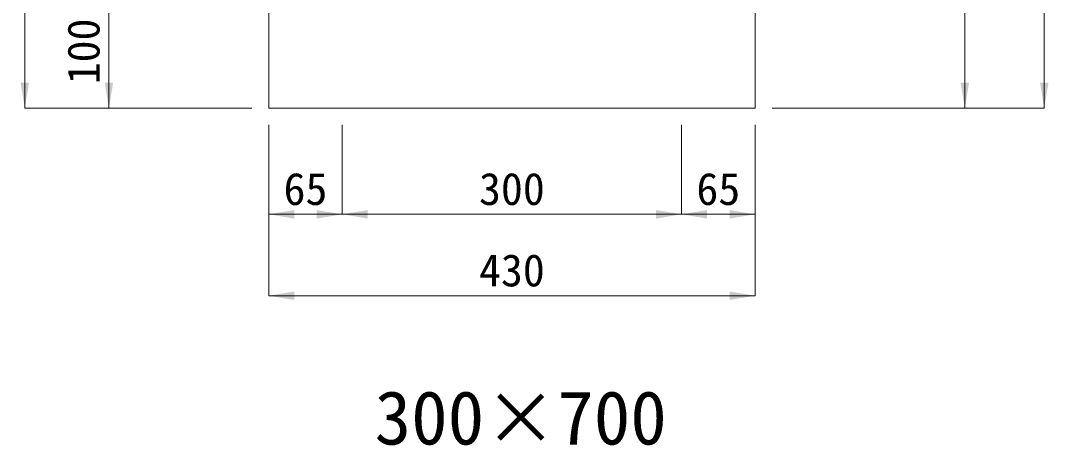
# Model space of a CAD drawing. Units: millimetres at full size, sheet at 1:40. Extents: x 69750 to 116230, y -28801 to 513.
# Drawn here: x 79155 to 80064, y -20435 to -20060 of the extents above; entities that cross this region are included whole.
import ezdxf
from ezdxf.enums import TextEntityAlignment as Align

# ---------------------------------------------------------------- set-up
doc = ezdxf.new("R2010")
doc.units = ezdxf.units.MM
doc.header["$LTSCALE"] = 40
doc.layers.add('寸法線', color=7, linetype='Continuous', lineweight=9)
doc.layers.add('本体', color=7, linetype='Continuous', lineweight=20)
doc.layers.add('文字', color=7, linetype='Continuous')
doc.styles.add('ＭＳ ゴシック', font='')
doc.styles.get('ＭＳ ゴシック').set_extended_font_data('MS Gothic')

# ---------------------------------------------------------------- blocks, each defined once
blk = doc.blocks.new('filled_arrow')
at = {"color": 0, "linetype": 'Continuous', "lineweight": -2}
blk.add_solid([(7.5, 1.25), (0, 0), (7.5, -1.25)], dxfattribs=at)

msp = doc.modelspace()

# ---------------------------------------------------------------- linework, layer by layer
at = {"layer": '寸法線'}
for p, q in [((80060.37, -19087.55), (80060.37, -20136.85)), ((79990.22, -19186.85), (79990.22, -20136.85)), ((79159.11, -19886.85), (79159.11, -20136.85)), ((79233.5, -20136.85), (79233.5, -20036.85)), ((79359.76, -20136.85), (79159.11, -20136.85)), ((79359.76, -20136.85), (79233.5, -20136.85)), ((79819.76, -20136.85), (79990.22, -20136.85)), ((79943.45, -20136.85), (80060.37, -20136.85)), ((79374.76, -20151.85), (79374.76, -20230.78)), ((79439.76, -20151.85), (79439.76, -20230.78)), ((79439.76, -20151.85), (79439.76, -20230.78)), ((79739.76, -20151.85), (79739.76, -20230.78)), ((79739.76, -20151.85), (79739.76, -20230.78)), ((79804.76, -20151.85), (79804.76, -20230.78)), ((79374.76, -20166.85), (79374.76, -20302.71)), ((79804.76, -20166.85), (79804.76, -20302.71)), ((79374.76, -20230.78), (79439.76, -20230.78)), ((79439.76, -20230.78), (79739.76, -20230.78)), ((79739.76, -20230.78), (79804.76, -20230.78)), ((79374.76, -20302.71), (79804.76, -20302.71))]:
    msp.add_line(p, q, dxfattribs=at)
at = {"layer": '本体'}
for p, q in [((79374.76, -19093.55), (79374.76, -20136.85)), ((79804.76, -20136.85), (79804.76, -19093.55)), ((79374.76, -20136.85), (79804.76, -20136.85))]:
    msp.add_line(p, q, dxfattribs=at)

# ---------------------------------------------------------------- block references
at = {"layer": '寸法線', "xscale": 3, "yscale": 3}
for p, rotation in [((79159.11, -20136.85), 90), ((79233.5, -20136.85), 90), ((79990.22, -20136.85), 90), ((80060.37, -20136.85), 90), ((79439.76, -20230.78), 180), ((79739.76, -20230.78), 180), ((79804.76, -20230.78), 180), ((79804.76, -20302.71), 180)]:
    msp.add_blockref('filled_arrow', p, dxfattribs=dict(at, rotation=rotation))
for p in [(79374.76, -20230.78), (79439.76, -20230.78), (79739.76, -20230.78), (79374.76, -20302.71)]:
    msp.add_blockref('filled_arrow', p, dxfattribs=at)

# ---------------------------------------------------------------- texts
at = {"layer": '寸法線', "style": 'ＭＳ ゴシック'}
msp.add_text('100', height=28.48, rotation=90, dxfattribs=at).set_placement((79211, -20086.85), align=Align.MIDDLE_CENTER)
for s, p in [('65', (79407.26, -20208.28)), ('300', (79589.76, -20208.28)), ('65', (79772.26, -20208.28)), ('430', (79589.76, -20280.21))]:
    msp.add_text(s, height=28.48, dxfattribs=at).set_placement(p, align=Align.MIDDLE_CENTER)
at = {"layer": '文字', "style": 'ＭＳ ゴシック'}
msp.add_text('300×700', height=47.47, dxfattribs=at).set_placement((79597.56, -20410.46), align=Align.MIDDLE_CENTER)

doc.saveas('drawing.dxf')
